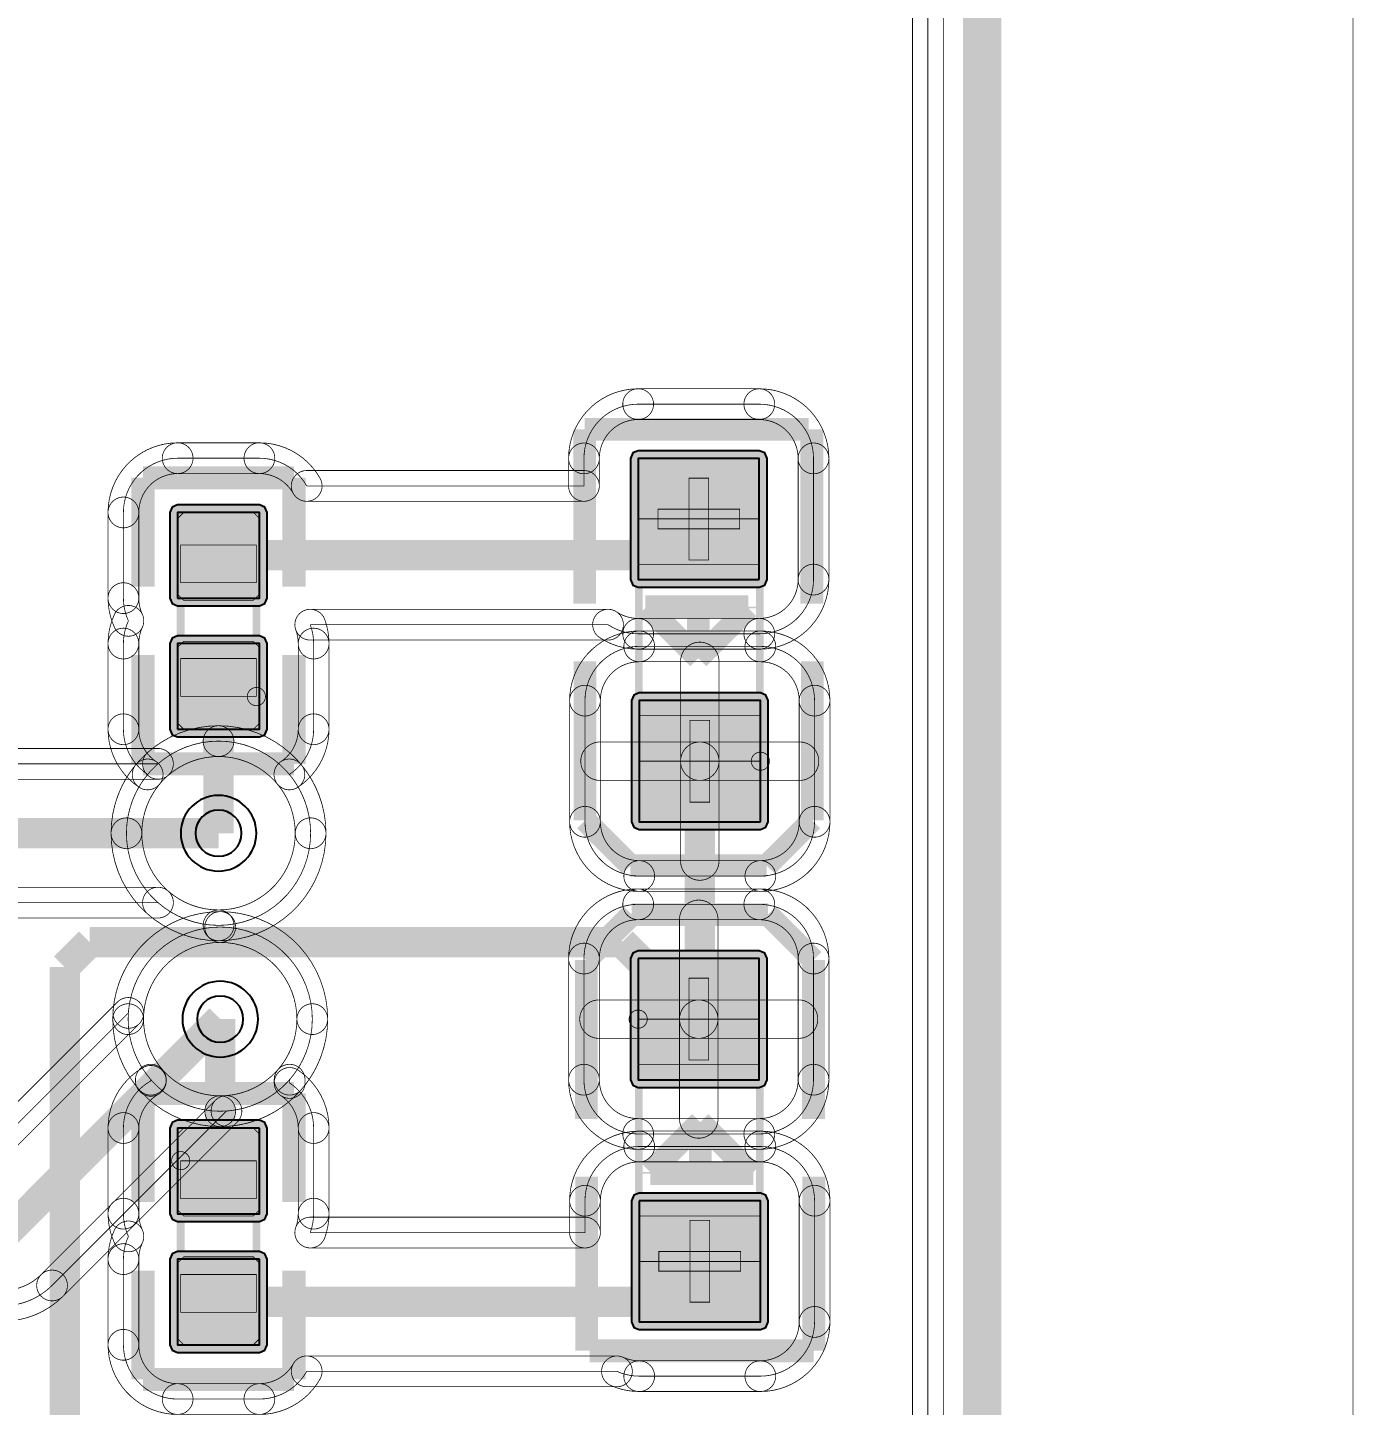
# Model space of a CAD drawing. Header units: millimetres. Extents: x -2.5 to 44.5, y -38.5 to 2.5.
# Drawn here: x 35.7 to 44.45, y -15.34 to -6.24 of the extents above; entities that cross this region are included whole.
import ezdxf

# ---------------------------------------------------------------- set-up
doc = ezdxf.new("R2010")
doc.units = ezdxf.units.MM
for name, color, linetype, true_color in [('Board Outline Layer', 7, 'Continuous', 0xff00ff), ('Bottom Layer', 7, 'Continuous', 0x0000ff), ('Component Marking Layer', 7, 'Continuous', 0x66ffcc), ('Component Shape Layer', 7, 'Continuous', 0x00cccc), ('Document Layer', 7, 'Continuous', 0xffffff), ('Hole Layer', 7, 'Continuous', 0x816200), ('Inner1', 7, 'Continuous', 0xbc8e00), ('Inner2', 7, 'Continuous', 0x70dbfa), ('Multi-Layer', 7, 'Continuous', 0xc0c0c0), ('Pin Soldering Layer', 7, 'Continuous', 0xcc9999), ('Top Layer', 7, 'Continuous', 0xff0000), ('Top Paste Mask Layer', 7, 'Continuous', 0x808080), ('Top Silkscreen Layer', 7, 'Continuous', 0xffff00), ('Top Solder Mask Layer', 7, 'Continuous', 0x800080)]:
    doc.layers.add(name, color=color, linetype=linetype, true_color=true_color)

msp = doc.modelspace()

# ---------------------------------------------------------------- hatches: boundary and pattern name
at = {"layer": 'Component Marking Layer'}
for points in [[(37.1471, -10.66, 1), (37.2671, -10.66, 1)], [(40.4756, -11.0866, 1), (40.5956, -11.0866, 1)], [(39.6686, -12.7896, 1), (39.7886, -12.7896, 1)], [(36.6471, -13.724, 1), (36.7671, -13.724, 1)]]:
    msp.add_hatch(color=256, dxfattribs=at).paths.add_polyline_path(points)
at = {"layer": 'Document Layer'}
for points in [[(40.0637, -9.7581), (40.0637, -9.2181), (40.1937, -9.2181), (40.1937, -9.7581)], [(40.3992, -9.5525), (39.8592, -9.5525), (39.8592, -9.4225), (40.3992, -9.4225)], [(40.0706, -11.357), (40.0706, -10.817), (40.2006, -10.817), (40.2006, -11.357)], [(40.1936, -12.519), (40.1936, -13.059), (40.0636, -13.059), (40.0636, -12.519)], [(40.2005, -14.118), (40.2005, -14.658), (40.0705, -14.658), (40.0705, -14.118)], [(39.865, -14.3236), (40.405, -14.3236), (40.405, -14.4536), (39.865, -14.4536)]]:
    msp.add_hatch(color=256, dxfattribs=at).paths.add_polyline_path(points)
at = {"layer": 'Pin Soldering Layer'}
for points in [[(40.5285, -9.7866), (39.7285, -9.7866), (39.7285, -9.4866), (40.5285, -9.4866)], [(37.2071, -9.9086), (36.707, -9.9086), (36.707, -9.6586), (37.2071, -9.6586)], [(36.707, -10.4089), (37.2071, -10.4089), (37.2071, -10.6589), (36.707, -10.6589)], [(40.5356, -11.0866), (39.7356, -11.0866), (39.7356, -10.7866), (40.5356, -10.7866)], [(39.7286, -12.7895), (40.5286, -12.7895), (40.5286, -13.0895), (39.7286, -13.0895)], [(37.2071, -13.9751), (36.7071, -13.9751), (36.7071, -13.7251), (37.2071, -13.7251)], [(39.7356, -14.0895), (40.5356, -14.0895), (40.5356, -14.3895), (39.7356, -14.3895)], [(36.7071, -14.4755), (37.2071, -14.4755), (37.2071, -14.7255), (36.7071, -14.7255)]]:
    msp.add_hatch(color=256, dxfattribs=at).paths.add_polyline_path(points)
at = {"layer": 'Top Layer'}
for points in [[(40.5286, -9.8875), (40.5286, -9.0875), (39.7286, -9.0875), (39.7286, -9.8875)], [(36.6871, -10.01), (37.2271, -10.01), (37.2271, -9.4444), (36.6871, -9.4444)], [(36.6871, -10.8757), (37.2271, -10.8757), (37.2271, -10.31), (36.6871, -10.31)], [(40.5355, -11.4867), (40.5355, -10.6867), (39.7355, -10.6867), (39.7355, -11.4867)], [(39.7287, -12.3896), (39.7287, -13.1896), (40.5287, -13.1896), (40.5287, -12.3896)], [(37.2271, -13.5084), (36.6871, -13.5084), (36.6871, -14.074), (37.2271, -14.074)], [(39.7355, -13.9885), (39.7355, -14.7885), (40.5355, -14.7885), (40.5355, -13.9885)], [(37.2271, -14.374), (36.6871, -14.374), (36.6871, -14.9397), (37.2271, -14.9397)]]:
    msp.add_hatch(color=256, dxfattribs=at).paths.add_polyline_path(points)
at = {"layer": 'Top Paste Mask Layer'}
for points in [[(40.5286, -9.8875), (40.5286, -9.0875), (39.7286, -9.0875), (39.7286, -9.8875)], [(37.1871, -10.025), (36.7271, -10.025), (36.6871, -9.985), (36.6871, -9.4844), (36.7271, -9.4444), (37.1871, -9.4444), (37.2271, -9.4844), (37.2271, -9.985)], [(37.1871, -10.295), (36.7271, -10.295), (36.6871, -10.335), (36.6871, -10.8357), (36.7271, -10.8757), (37.1871, -10.8757), (37.2271, -10.8357), (37.2271, -10.335)], [(40.5355, -11.4867), (40.5355, -10.6867), (39.7355, -10.6867), (39.7355, -11.4867)], [(39.7287, -12.3896), (39.7287, -13.1896), (40.5287, -13.1896), (40.5287, -12.3896)], [(36.7271, -14.089), (37.1871, -14.089), (37.2271, -14.049), (37.2271, -13.5484), (37.1871, -13.5084), (36.7271, -13.5084), (36.6871, -13.5484), (36.6871, -14.049)], [(39.7355, -13.9885), (39.7355, -14.7885), (40.5355, -14.7885), (40.5355, -13.9885)], [(36.7271, -14.359), (37.1871, -14.359), (37.2271, -14.399), (37.2271, -14.8997), (37.1871, -14.9397), (36.7271, -14.9397), (36.6871, -14.8997), (36.6871, -14.399)]]:
    msp.add_hatch(color=256, dxfattribs=at).paths.add_polyline_path(points)
at = {"layer": 'Top Solder Mask Layer'}
for points in [[(40.5796, -9.8875), (40.5796, -9.0875), (40.5647, -9.0514), (40.5286, -9.0365), (39.7286, -9.0365), (39.6925, -9.0514), (39.6776, -9.0875), (39.6776, -9.8875), (39.6925, -9.9236), (39.7286, -9.9385), (40.5286, -9.9385), (40.5647, -9.9236)], [(36.6871, -10.0608), (37.2271, -10.0608), (37.263, -10.046), (37.2779, -10.01), (37.2779, -9.4444), (37.263, -9.4085), (37.2271, -9.3936), (36.6871, -9.3936), (36.6512, -9.4085), (36.6363, -9.4444), (36.6363, -10.01), (36.6512, -10.046)], [(36.6871, -10.9265), (37.2271, -10.9265), (37.263, -10.9116), (37.2779, -10.8757), (37.2779, -10.31), (37.263, -10.2741), (37.2271, -10.2592), (36.6871, -10.2592), (36.6512, -10.2741), (36.6363, -10.31), (36.6363, -10.8757), (36.6512, -10.9116)], [(40.5865, -11.4867), (40.5865, -10.6867), (40.5715, -10.6506), (40.5355, -10.6357), (39.7355, -10.6357), (39.6994, -10.6506), (39.6845, -10.6867), (39.6845, -11.4867), (39.6994, -11.5228), (39.7355, -11.5377), (40.5355, -11.5377), (40.5715, -11.5228)], [(39.6779, -12.3896), (39.6779, -13.1896), (39.6927, -13.2255), (39.7287, -13.2404), (40.5287, -13.2404), (40.5646, -13.2255), (40.5795, -13.1896), (40.5795, -12.3896), (40.5646, -12.3536), (40.5287, -12.3388), (39.7287, -12.3388), (39.6927, -12.3536)], [(37.2271, -13.4576), (36.6871, -13.4576), (36.6512, -13.4725), (36.6363, -13.5084), (36.6363, -14.074), (36.6512, -14.11), (36.6871, -14.1248), (37.2271, -14.1248), (37.263, -14.11), (37.2779, -14.074), (37.2779, -13.5084), (37.263, -13.4725)], [(39.6847, -13.9885), (39.6847, -14.7885), (39.6996, -14.8244), (39.7355, -14.8393), (40.5355, -14.8393), (40.5714, -14.8244), (40.5863, -14.7885), (40.5863, -13.9885), (40.5714, -13.9526), (40.5355, -13.9377), (39.7355, -13.9377), (39.6996, -13.9526)], [(37.2271, -14.3232), (36.6871, -14.3232), (36.6512, -14.3381), (36.6363, -14.374), (36.6363, -14.9397), (36.6512, -14.9756), (36.6871, -14.9905), (37.2271, -14.9905), (37.263, -14.9756), (37.2779, -14.9397), (37.2779, -14.374), (37.263, -14.3381)]]:
    msp.add_hatch(color=256, dxfattribs=at).paths.add_polyline_path(points)

# ---------------------------------------------------------------- linework, layer by layer
at = {"layer": 'Board Outline Layer', "const_width": 0.254}
msp.add_lwpolyline([(0, -1), (0, -35.0001, 0.414214), (1, -36.0001), (41.0001, -36.0001, 0.414214), (42.0001, -35.0001), (42.0001, -1, 0.414214), (41.0001, 0), (1, 0, 0.414214)], format="xyb", close=True, dxfattribs=at)
at = {"layer": 'Bottom Layer', "const_width": 0.00508}
msp.add_lwpolyline([(-2.54, 2.54), (-2.54, -38.4811), (44.4501, -38.4811), (44.4501, 2.54)], close=True, dxfattribs=at)
msp.add_lwpolyline([(1, -0.3581), (41.0001, -0.3581), (41.0001, -0.3581, -0.414214), (41.6419, -1), (41.6419, -1), (41.6419, -35.0001), (41.6419, -35.0001, -0.414214), (41.0001, -35.6419), (41.0001, -35.6419), (18.7322, -35.6419, 0.087871)], format="xyb", dxfattribs=at)
for points in [[(41.7435, -35.0001, -1), (41.5403, -35.0001), (41.5403, -1, -1), (41.7435, -1)], [(36.2473, -11.5622, -0.414214), (36.9571, -10.8525, -1), (36.9571, -11.0557, 0.414214), (36.4505, -11.5622, -1)], [(36.9571, -10.8525, -0.414214), (37.6668, -11.5622, -1), (37.4636, -11.5622, 0.414214), (36.9571, -11.0557, -1)], [(36.9571, -12.1704, 0.414214), (37.5652, -11.5622, 0.414214), (36.9571, -10.9541, 0.414214), (36.3489, -11.5622, 0.414214)], [(36.9571, -12.272, -0.414214), (36.2473, -11.5622, -1), (36.4505, -11.5622, 0.414214), (36.9571, -12.0688, -1)], [(37.6668, -11.5622, -0.414214), (36.9571, -12.272, -1), (36.9571, -12.0688, 0.414214), (37.4636, -11.5622, -1)], [(36.2585, -12.7896, -0.414214), (36.9683, -12.0798, -1), (36.9683, -12.283, 0.414214), (36.4617, -12.7896, -1)], [(36.9683, -12.0798, -0.414214), (37.678, -12.7896, -1), (37.4748, -12.7896, 0.414214), (36.9683, -12.283, -1)], [(36.9683, -13.3977, 0.414214), (37.5764, -12.7896, 0.414214), (36.9683, -12.1814, 0.414214), (36.3601, -12.7896, 0.414214)], [(36.9683, -13.4993, -0.414214), (36.2585, -12.7896, -1), (36.4617, -12.7896, 0.414214), (36.9683, -13.2961, -1)], [(37.678, -12.7896, -0.414214), (36.9683, -13.4993, -1), (36.9683, -13.2961, 0.414214), (37.4748, -12.7896, -1)]]:
    msp.add_lwpolyline(points, format="xyb", close=True, dxfattribs=at)
at = {"layer": 'Component Marking Layer', "const_width": 0.00508}
for points in [[(37.1471, -10.66, 1), (37.2671, -10.66, 1)], [(40.4756, -11.0866, 1), (40.5956, -11.0866, 1)], [(39.6686, -12.7896, 1), (39.7886, -12.7896, 1)], [(36.6471, -13.724, 1), (36.7671, -13.724, 1)]]:
    msp.add_lwpolyline(points, format="xyb", close=True, dxfattribs=at)
at = {"layer": 'Component Shape Layer', "const_width": 0.0508}
for points in [[(40.5321, -11.0866), (39.7321, -11.0866), (39.7321, -9.4866), (40.5321, -9.4866)], [(40.5321, -11.0866), (39.7321, -11.0866), (39.7321, -9.4866), (40.5321, -9.4866)], [(37.2071, -10.66), (36.7071, -10.66), (36.7071, -9.66), (37.2071, -9.66)], [(37.2071, -10.66), (36.7071, -10.66), (36.7071, -9.66), (37.2071, -9.66)], [(39.7321, -12.7895), (40.5321, -12.7895), (40.5321, -14.3895), (39.7321, -14.3895)], [(39.7321, -12.7895), (40.5321, -12.7895), (40.5321, -14.3895), (39.7321, -14.3895)], [(36.7071, -13.724), (37.2071, -13.724), (37.2071, -14.724), (36.7071, -14.724)], [(36.7071, -13.724), (37.2071, -13.724), (37.2071, -14.724), (36.7071, -14.724)]]:
    msp.add_lwpolyline(points, close=True, dxfattribs=at)
at = {"layer": 'Document Layer', "const_width": 0.00508}
for points in [[(40.0637, -9.7581), (40.0637, -9.2181), (40.1937, -9.2181), (40.1937, -9.7581)], [(40.0637, -9.7581), (40.0637, -9.2181), (40.1937, -9.2181), (40.1937, -9.7581)], [(40.3992, -9.5525), (39.8592, -9.5525), (39.8592, -9.4225), (40.3992, -9.4225)], [(40.3992, -9.5525), (39.8592, -9.5525), (39.8592, -9.4225), (40.3992, -9.4225)], [(40.0706, -11.357), (40.0706, -10.817), (40.2006, -10.817), (40.2006, -11.357)], [(40.0706, -11.357), (40.0706, -10.817), (40.2006, -10.817), (40.2006, -11.357)], [(40.1936, -12.519), (40.1936, -13.059), (40.0636, -13.059), (40.0636, -12.519)], [(40.1936, -12.519), (40.1936, -13.059), (40.0636, -13.059), (40.0636, -12.519)], [(40.2005, -14.118), (40.2005, -14.658), (40.0705, -14.658), (40.0705, -14.118)], [(40.2005, -14.118), (40.2005, -14.658), (40.0705, -14.658), (40.0705, -14.118)], [(39.865, -14.3236), (40.405, -14.3236), (40.405, -14.4536), (39.865, -14.4536)], [(39.865, -14.3236), (40.405, -14.3236), (40.405, -14.4536), (39.865, -14.4536)]]:
    msp.add_lwpolyline(points, close=True, dxfattribs=at)
at = {"layer": 'Hole Layer'}
for points in [[(36.8046, -11.5622, 1), (37.1096, -11.5622, 1)], [(36.8158, -12.7896, 1), (37.1208, -12.7896, 1)]]:
    msp.add_lwpolyline(points, format="xyb", close=True, dxfattribs=at)
at = {"layer": 'Inner1', "const_width": 0.00508}
msp.add_lwpolyline([(-2.54, 2.54), (-2.54, -38.4811), (44.4501, -38.4811), (44.4501, 2.54)], close=True, dxfattribs=at)
msp.add_lwpolyline([(1, -0.3581), (41.0001, -0.3581), (41.0001, -0.3581, -0.414214), (41.6419, -1), (41.6419, -1), (41.6419, -35.0001), (41.6419, -35.0001, -0.414214), (41.0001, -35.6419), (41.0001, -35.6419), (18.7322, -35.6419, 0.087871)], format="xyb", dxfattribs=at)
for points in [[(41.7435, -35.0001, -1), (41.5403, -35.0001), (41.5403, -1, -1), (41.7435, -1)], [(36.2473, -11.5622, -0.414214), (36.9571, -10.8525, -1), (36.9571, -11.0557, 0.414214), (36.4505, -11.5622, -1)], [(36.9571, -10.8525, -0.414214), (37.6668, -11.5622, -1), (37.4636, -11.5622, 0.414214), (36.9571, -11.0557, -1)], [(36.9571, -12.1704, 0.414214), (37.5652, -11.5622, 0.414214), (36.9571, -10.9541, 0.414214), (36.3489, -11.5622, 0.414214)], [(36.9571, -12.272, -0.414214), (36.2473, -11.5622, -1), (36.4505, -11.5622, 0.414214), (36.9571, -12.0688, -1)], [(37.6668, -11.5622, -0.414214), (36.9571, -12.272, -1), (36.9571, -12.0688, 0.414214), (37.4636, -11.5622, -1)], [(36.2585, -12.7896, -0.414214), (36.9683, -12.0798, -1), (36.9683, -12.283, 0.414214), (36.4617, -12.7896, -1)], [(36.9683, -12.0798, -0.414214), (37.678, -12.7896, -1), (37.4748, -12.7896, 0.414214), (36.9683, -12.283, -1)], [(36.3601, -12.7896, 0.414214), (36.9683, -13.3977, 0.414214), (37.5764, -12.7896, 0.414214), (36.9683, -12.1814, 0.414214)], [(36.9683, -13.4993, -0.414214), (36.2585, -12.7896, -1), (36.4617, -12.7896, 0.414214), (36.9683, -13.2961, -1)], [(37.678, -12.7896, -0.414214), (36.9683, -13.4993, -1), (36.9683, -13.2961, 0.414214), (37.4748, -12.7896, -1)]]:
    msp.add_lwpolyline(points, format="xyb", close=True, dxfattribs=at)
at = {"layer": 'Inner2', "const_width": 0.00508}
msp.add_lwpolyline([(-2.54, 2.54), (-2.54, -38.4811), (44.4501, -38.4811), (44.4501, 2.54)], close=True, dxfattribs=at)
for points in [[(1, -0.3581), (41.0001, -0.3581), (41.0001, -0.3581, -0.414214), (41.6419, -1), (41.6419, -1), (41.6419, -35.0001), (41.6419, -35.0001, -0.414214), (41.0001, -35.6419), (41.0001, -35.6419), (18.7322, -35.6419, 0.087871)], [(34.9298, -12.0204), (36.5571, -12.0204, 0.181366), (36.9571, -12.1704, 0.414214), (37.5652, -11.5622, 0.414214), (36.9571, -10.9541, 0.181366), (36.5571, -11.1041), (35.1547, -11.1041, 0.153164)], [(35.5338, -14.6822, 0.198912), (35.8577, -14.548), (35.8577, -14.548), (37.0094, -13.3963, 0.39451), (37.5764, -12.7896, 0.414214), (36.9683, -12.1814, 0.39451), (36.3615, -12.7484), (35.344, -13.7659)]]:
    msp.add_lwpolyline(points, format="xyb", dxfattribs=at)
for points in [[(41.7435, -35.0001, -1), (41.5403, -35.0001), (41.5403, -1, -1), (41.7435, -1)], [(36.4903, -11.0275, -0.181366), (36.9571, -10.8525, -1), (36.9571, -11.0557, 0.181366), (36.624, -11.1806, -1)], [(36.9571, -10.8525, -0.414214), (37.6668, -11.5622, -1), (37.4636, -11.5622, 0.414214), (36.9571, -11.0557, -1)], [(35.1547, -11.2057, -1), (35.1547, -11.0025), (36.5571, -11.0025, -1), (36.5571, -11.2057)], [(37.6668, -11.5622, -0.414214), (36.9571, -12.272, -1), (36.9571, -12.0688, 0.414214), (37.4636, -11.5622, -1)], [(34.9298, -12.122, -1), (34.9298, -11.9188), (36.5571, -11.9188, -1), (36.5571, -12.122)], [(36.9571, -12.272, -0.181366), (36.4903, -12.0969, -1), (36.624, -11.9438, 0.181366), (36.9571, -12.0688, -1)], [(36.2601, -12.7415, -0.39451), (36.9683, -12.0798, -1), (36.9683, -12.283, 0.39451), (36.4629, -12.7553, -1)], [(36.9683, -12.0798, -0.414214), (37.678, -12.7896, -1), (37.4748, -12.7896, 0.414214), (36.9683, -12.283, -1)], [(35.4159, -13.8377, -1), (35.2722, -13.694), (36.2897, -12.6766, -1), (36.4333, -12.8202)], [(37.678, -12.7896, -0.39451), (37.0163, -13.4977, -1), (37.0025, -13.2949, 0.39451), (37.4748, -12.7896, -1)], [(35.9296, -14.6198, -1), (35.7859, -14.4761), (36.9376, -13.3245, -1), (37.0813, -13.4681)], [(35.9296, -14.6198, -0.198912), (35.5338, -14.7838, -1), (35.5338, -14.5806, 0.198912), (35.7859, -14.4761, -1)], [(35.9296, -14.6198, -1), (35.7859, -14.4761), (35.7859, -14.4761, -1), (35.9296, -14.6198)]]:
    msp.add_lwpolyline(points, format="xyb", close=True, dxfattribs=at)
at = {"layer": 'Inner2', "const_width": 0.2}
for points in [[(36.9571, -11.5622), (31.3639, -11.5622)], [(36.9683, -12.7896), (35.5338, -14.224)]]:
    msp.add_lwpolyline(points, dxfattribs=at)
at = {"layer": 'Multi-Layer'}
for points in [[(36.7071, -11.5622, 1), (37.2071, -11.5622, 1)], [(36.7183, -12.7896, 1), (37.2183, -12.7896, 1)]]:
    msp.add_lwpolyline(points, format="xyb", close=True, dxfattribs=at)
at = {"layer": 'Pin Soldering Layer', "const_width": 0.00508}
for points in [[(40.5285, -9.7866), (39.7285, -9.7866), (39.7285, -9.4866), (40.5285, -9.4866)], [(40.5285, -9.7866), (39.7285, -9.7866), (39.7285, -9.4866), (40.5285, -9.4866)], [(37.2071, -9.9086), (36.707, -9.9086), (36.707, -9.6586), (37.2071, -9.6586)], [(37.2071, -9.9086), (36.707, -9.9086), (36.707, -9.6586), (37.2071, -9.6586)], [(36.707, -10.4089), (37.2071, -10.4089), (37.2071, -10.6589), (36.707, -10.6589)], [(36.707, -10.4089), (37.2071, -10.4089), (37.2071, -10.6589), (36.707, -10.6589)], [(40.5356, -11.0866), (39.7356, -11.0866), (39.7356, -10.7866), (40.5356, -10.7866)], [(40.5356, -11.0866), (39.7356, -11.0866), (39.7356, -10.7866), (40.5356, -10.7866)], [(39.7286, -12.7895), (40.5286, -12.7895), (40.5286, -13.0895), (39.7286, -13.0895)], [(39.7286, -12.7895), (40.5286, -12.7895), (40.5286, -13.0895), (39.7286, -13.0895)], [(37.2071, -13.9751), (36.7071, -13.9751), (36.7071, -13.7251), (37.2071, -13.7251)], [(37.2071, -13.9751), (36.7071, -13.9751), (36.7071, -13.7251), (37.2071, -13.7251)], [(39.7356, -14.0895), (40.5356, -14.0895), (40.5356, -14.3895), (39.7356, -14.3895)], [(39.7356, -14.0895), (40.5356, -14.0895), (40.5356, -14.3895), (39.7356, -14.3895)], [(36.7071, -14.4755), (37.2071, -14.4755), (37.2071, -14.7255), (36.7071, -14.7255)], [(36.7071, -14.4755), (37.2071, -14.4755), (37.2071, -14.7255), (36.7071, -14.7255)]]:
    msp.add_lwpolyline(points, close=True, dxfattribs=at)
at = {"layer": 'Top Layer', "const_width": 0.00508}
msp.add_lwpolyline([(-2.54, 2.54), (-2.54, -38.4811), (44.4501, -38.4811), (44.4501, 2.54)], close=True, dxfattribs=at)
msp.add_lwpolyline([(25.398, -2.3416), (26.898, -2.3416, 0.414214), (27.2561, -1.9835), (27.2561, -0.3581), (29.64, -0.3581), (29.64, -1.9835), (29.64, -1.9835, 0.414214), (29.9982, -2.3416), (31.4982, -2.3416), (31.4982, -2.3416, 0.414214), (31.8563, -1.9835), (31.8563, -0.3581), (41.0001, -0.3581), (41.0001, -0.3581, -0.414214), (41.6419, -1), (41.6419, -1), (41.6419, -35.0001)], format="xyb", dxfattribs=at)
for points in [[(41.7435, -35.0001, -1), (41.5403, -35.0001), (41.5403, -1, -1), (41.7435, -1)], [(39.2689, -9.0875, -0.414214), (39.7286, -8.6278, -1), (39.7286, -8.831, 0.414214), (39.4721, -9.0875, -1)], [(39.7286, -8.831, -1), (39.7286, -8.6278), (40.5286, -8.6278, -1), (40.5286, -8.831)], [(40.5286, -8.6278, -0.414214), (40.9883, -9.0875, -1), (40.7851, -9.0875, 0.414214), (40.5286, -8.831, -1)], [(36.3489, -11.5622, 0.414214), (36.9571, -12.1704, 0.414214), (37.5652, -11.5622, 0.174834), (37.4252, -11.174), (37.4252, -11.174, 0.251248), (37.5852, -10.8757), (37.5852, -10.31, 0.089116), (37.5628, -10.1853), (39.5297, -10.1853, 0.14826), (39.7286, -10.2456), (40.5286, -10.2456, 0.414214), (40.8867, -9.8875), (40.8867, -9.0875, 0.414214), (40.5286, -8.7294), (39.7286, -8.7294, 0.414214), (39.3705, -9.0875), (39.3705, -9.2691), (37.5394, -9.2691, 0.271188), (37.2271, -9.0862), (36.6871, -9.0862), (36.6871, -9.0862, 0.414214), (36.3289, -9.4444), (36.3289, -10.01, 0.108449), (36.3619, -10.16, 0.108449), (36.3289, -10.31), (36.3289, -10.8757, 0.251248), (36.489, -11.174), (36.489, -11.174, 0.174834)], [(36.2273, -9.4444, -0.414214), (36.6871, -8.9846, -1), (36.6871, -9.1878, 0.414214), (36.4305, -9.4444, -1)], [(36.6871, -9.1878, -1), (36.6871, -8.9846), (37.2271, -8.9846, -1), (37.2271, -9.1878)], [(36.6871, -9.1878, -1), (36.6871, -8.9846), (36.6871, -8.9846, -1), (36.6871, -9.1878)], [(37.2271, -8.9846, -0.271188), (37.628, -9.2193, -1), (37.4508, -9.3188, 0.271188), (37.2271, -9.1878, -1)], [(39.2689, -9.0875, -1), (39.4721, -9.0875), (39.4721, -9.2691, -1), (39.2689, -9.2691)], [(40.9883, -9.8875, -1), (40.7851, -9.8875), (40.7851, -9.0875, -1), (40.9883, -9.0875)], [(37.5394, -9.3707, -1), (37.5394, -9.1675), (39.3705, -9.1675, -1), (39.3705, -9.3707)], [(36.2273, -9.4444, -1), (36.4305, -9.4444), (36.4305, -10.01, -1), (36.2273, -10.01)], [(40.9883, -9.8875, -0.414214), (40.5286, -10.3472, -1), (40.5286, -10.144, 0.414214), (40.7851, -9.8875, -1)], [(36.2696, -10.2026, -0.108449), (36.2273, -10.01, -1), (36.4305, -10.01, 0.108449), (36.4541, -10.1175, -1)], [(36.2273, -10.31, -0.108449), (36.2696, -10.1175, -1), (36.4541, -10.2026, 0.108449), (36.4305, -10.31, -1)], [(37.6581, -10.15, -0.089116), (37.6868, -10.31, -1), (37.4836, -10.31, 0.089116), (37.4676, -10.2207, -1)], [(37.5628, -10.2869, -1), (37.5628, -10.0837), (39.5297, -10.0837, -1), (39.5297, -10.2869)], [(39.7286, -10.3472, -0.14826), (39.4733, -10.2698, -1), (39.5861, -10.1009, 0.14826), (39.7286, -10.144, -1)], [(39.7286, -10.3472, -1), (39.7286, -10.144), (40.5286, -10.144, -1), (40.5286, -10.3472)], [(36.2273, -10.31, -1), (36.4305, -10.31), (36.4305, -10.8757, -1), (36.2273, -10.8757)], [(37.6868, -10.8757, -1), (37.4836, -10.8757), (37.4836, -10.31, -1), (37.6868, -10.31)], [(39.2757, -10.6867, -0.414214), (39.7355, -10.2269, -1), (39.7355, -10.4301, 0.414214), (39.4789, -10.6867, -1)], [(39.7355, -10.4301, -1), (39.7355, -10.2269), (40.5355, -10.2269, -1), (40.5355, -10.4301)], [(40.5355, -10.2269, -0.414214), (40.9952, -10.6867, -1), (40.792, -10.6867, 0.414214), (40.5355, -10.4301, -1)], [(40.5355, -11.8448, 0.414214), (40.8936, -11.4867), (40.8936, -10.6867, 0.414214), (40.5355, -10.3285), (39.7355, -10.3285, 0.414214), (39.3773, -10.6867), (39.3773, -11.4867, 0.414214), (39.7355, -11.8448)], [(40.2625, -11.0867, -1), (40.0085, -11.0867), (40.0085, -10.4276, -1), (40.2625, -10.4276)], [(39.2757, -10.6867, -1), (39.4789, -10.6867), (39.4789, -11.4867, -1), (39.2757, -11.4867)], [(40.9952, -11.4867, -1), (40.792, -11.4867), (40.792, -10.6867, -1), (40.9952, -10.6867)], [(36.4328, -11.2587, -0.251248), (36.2273, -10.8757, -1), (36.4305, -10.8757, 0.251248), (36.5452, -11.0894, -1)], [(37.6868, -10.8757, -0.251248), (37.4814, -11.2587, -1), (37.369, -11.0894, 0.251248), (37.4836, -10.8757, -1)], [(39.4764, -11.2137, -1), (39.4764, -10.9597), (40.1355, -10.9597, -1), (40.1355, -11.2137)], [(40.1355, -11.2137, -1), (40.1355, -10.9597), (40.7945, -10.9597, -1), (40.7945, -11.2137)], [(40.0085, -11.0867, -1), (40.2625, -11.0867), (40.2625, -11.7458, -1), (40.0085, -11.7458)], [(36.2473, -11.5622, -0.174834), (36.4107, -11.1092, -1), (36.5672, -11.2389, 0.174834), (36.4505, -11.5622, -1)], [(36.5736, -11.2302, -1), (36.4043, -11.1178), (36.4043, -11.1178, -1), (36.5736, -11.2302)], [(37.5034, -11.1092, -0.174834), (37.6668, -11.5622, -1), (37.4636, -11.5622, 0.174834), (37.347, -11.2389, -1)], [(37.3406, -11.2302, -1), (37.5098, -11.1178), (37.5098, -11.1178, -1), (37.3406, -11.2302)], [(36.9571, -12.272, -0.414214), (36.2473, -11.5622, -1), (36.4505, -11.5622, 0.414214), (36.9571, -12.0688, -1)], [(37.6668, -11.5622, -0.414214), (36.9571, -12.272, -1), (36.9571, -12.0688, 0.414214), (37.4636, -11.5622, -1)], [(39.7355, -11.9464, -0.414214), (39.2757, -11.4867, -1), (39.4789, -11.4867, 0.414214), (39.7355, -11.7432, -1)], [(40.9952, -11.4867, -0.414214), (40.5355, -11.9464, -1), (40.5355, -11.7432, 0.414214), (40.792, -11.4867, -1)], [(39.7355, -11.9464, -1), (39.7355, -11.7432), (40.5355, -11.7432, -1), (40.5355, -11.9464)], [(39.2689, -12.3896, -0.414214), (39.7287, -11.9298, -1), (39.7287, -12.133, 0.414214), (39.4721, -12.3896, -1)], [(39.7287, -12.133, -1), (39.7287, -11.9298), (40.5287, -11.9298, -1), (40.5287, -12.133)], [(40.2557, -12.7896, -1), (40.0017, -12.7896), (40.0017, -12.1305, -1), (40.2557, -12.1305)], [(40.5287, -11.9298, -0.414214), (40.9884, -12.3896, -1), (40.7852, -12.3896, 0.414214), (40.5287, -12.133, -1)], [(36.2585, -12.7896, -0.414214), (36.9683, -12.0798, -1), (36.9683, -12.283, 0.414214), (36.4617, -12.7896, -1)], [(36.9683, -12.0798, -0.414214), (37.678, -12.7896, -1), (37.4748, -12.7896, 0.414214), (36.9683, -12.283, -1)], [(39.3705, -13.1896, 0.414214), (39.7287, -13.5477), (40.5287, -13.5477, 0.414214), (40.8868, -13.1896), (40.8868, -12.3896, 0.414214), (40.5287, -12.0314), (39.7287, -12.0314, 0.414214), (39.3705, -12.3896)], [(36.3289, -14.9397, 0.414214), (36.6871, -15.2978), (37.2271, -15.2978), (37.2271, -15.2978, 0.271188), (37.5394, -15.115), (39.5883, -15.115, 0.106287), (39.7355, -15.1466), (40.5355, -15.1466, 0.414214), (40.8936, -14.7885), (40.8936, -13.9885, 0.414214), (40.5355, -13.6304), (39.7355, -13.6304, 0.414214), (39.3774, -13.9885), (39.3774, -14.1987), (37.5628, -14.1987, 0.089116), (37.5852, -14.074), (37.5852, -13.5084), (37.5852, -13.5084, 0.250181), (37.4264, -13.2108), (37.4264, -13.1895, 0.181366), (37.5764, -12.7896, 0.414214), (36.9683, -12.1814, 0.414214), (36.3601, -12.7896, 0.181366), (36.5101, -13.1895), (36.5101, -13.197, 0.269769), (36.3289, -13.5084), (36.3289, -14.074), (36.3289, -14.074, 0.108449), (36.3619, -14.224, 0.108449), (36.3289, -14.374), (36.3289, -14.9397)], [(39.2689, -12.3896, -1), (39.4721, -12.3896), (39.4721, -13.1896, -1), (39.2689, -13.1896)], [(40.9884, -13.1896, -1), (40.7852, -13.1896), (40.7852, -12.3896, -1), (40.9884, -12.3896)], [(36.4336, -13.2563, -0.181366), (36.2585, -12.7896, -1), (36.4617, -12.7896, 0.181366), (36.5867, -13.1227, -1)], [(37.678, -12.7896, -0.181366), (37.5029, -13.2563, -1), (37.3499, -13.1227, 0.181366), (37.4748, -12.7896, -1)], [(39.4696, -12.9166, -1), (39.4696, -12.6626), (40.1287, -12.6626, -1), (40.1287, -12.9166)], [(40.1287, -12.9166, -1), (40.1287, -12.6626), (40.7877, -12.6626, -1), (40.7877, -12.9166)], [(40.0017, -12.7896, -1), (40.2557, -12.7896), (40.2557, -13.4486, -1), (40.0017, -13.4486)], [(36.2273, -13.5084, -0.269769), (36.4599, -13.1087, -1), (36.5603, -13.2853, 0.269769), (36.4305, -13.5084, -1)], [(36.4085, -13.1895, -1), (36.6117, -13.1895), (36.6117, -13.197, -1), (36.4085, -13.197)], [(37.528, -13.2108, -1), (37.3248, -13.2108), (37.3248, -13.1895, -1), (37.528, -13.1895)], [(39.7287, -13.6493, -0.414214), (39.2689, -13.1896, -1), (39.4721, -13.1896, 0.414214), (39.7287, -13.4461, -1)], [(40.9884, -13.1896, -0.414214), (40.5287, -13.6493, -1), (40.5287, -13.4461, 0.414214), (40.7852, -13.1896, -1)], [(37.4829, -13.1264, -0.250181), (37.6868, -13.5084, -1), (37.4836, -13.5084, 0.250181), (37.3698, -13.2952, -1)], [(36.2273, -13.5084, -1), (36.4305, -13.5084), (36.4305, -14.074, -1), (36.2273, -14.074)], [(37.6868, -14.074, -1), (37.4836, -14.074), (37.4836, -13.5084, -1), (37.6868, -13.5084)], [(37.4836, -13.5084, -1), (37.6868, -13.5084), (37.6868, -13.5084, -1), (37.4836, -13.5084)], [(39.7287, -13.6493, -1), (39.7287, -13.4461), (40.5287, -13.4461, -1), (40.5287, -13.6493)], [(39.2758, -13.9885, -0.414214), (39.7355, -13.5288, -1), (39.7355, -13.732, 0.414214), (39.479, -13.9885, -1)], [(39.7355, -13.732, -1), (39.7355, -13.5288), (40.5355, -13.5288, -1), (40.5355, -13.732)], [(40.5355, -13.5288, -0.414214), (40.9953, -13.9885, -1), (40.792, -13.9885, 0.414214), (40.5355, -13.732, -1)], [(39.2758, -13.9885, -1), (39.479, -13.9885), (39.479, -14.1987, -1), (39.2758, -14.1987)], [(40.9953, -14.7885, -1), (40.792, -14.7885), (40.792, -13.9885, -1), (40.9953, -13.9885)], [(36.2273, -14.074, -1), (36.4305, -14.074), (36.4305, -14.074, -1), (36.2273, -14.074)], [(36.2696, -14.2666, -0.108449), (36.2273, -14.074, -1), (36.4305, -14.074, 0.108449), (36.4541, -14.1815, -1)], [(37.6868, -14.074, -0.089116), (37.6581, -14.2341, -1), (37.4676, -14.1633, 0.089116), (37.4836, -14.074, -1)], [(37.5628, -14.3003, -1), (37.5628, -14.0971), (39.3774, -14.0971, -1), (39.3774, -14.3003)], [(36.2273, -14.374, -0.108449), (36.2696, -14.1815, -1), (36.4541, -14.2666, 0.108449), (36.4305, -14.374, -1)], [(36.2273, -14.374, -1), (36.4305, -14.374), (36.4305, -14.9397, -1), (36.2273, -14.9397)], [(40.9953, -14.7885, -0.414214), (40.5355, -15.2482, -1), (40.5355, -15.045, 0.414214), (40.792, -14.7885, -1)], [(36.6871, -15.3994, -0.414214), (36.2273, -14.9397, -1), (36.4305, -14.9397, 0.414214), (36.6871, -15.1962, -1)], [(36.2273, -14.9397, -1), (36.4305, -14.9397), (36.4305, -14.9397, -1), (36.2273, -14.9397)], [(37.628, -15.1647, -0.271188), (37.2271, -15.3994, -1), (37.2271, -15.1962, 0.271188), (37.4508, -15.0653, -1)], [(37.5394, -15.2166, -1), (37.5394, -15.0134), (39.5883, -15.0134, -1), (39.5883, -15.2166)], [(39.7355, -15.2482, -0.106287), (39.5466, -15.2076, -1), (39.6301, -15.0224, 0.106287), (39.7355, -15.045, -1)], [(39.7355, -15.2482, -1), (39.7355, -15.045), (40.5355, -15.045, -1), (40.5355, -15.2482)], [(36.6871, -15.3994, -1), (36.6871, -15.1962), (37.2271, -15.1962, -1), (37.2271, -15.3994)], [(37.2271, -15.3994, -1), (37.2271, -15.1962), (37.2271, -15.1962, -1), (37.2271, -15.3994)]]:
    msp.add_lwpolyline(points, format="xyb", close=True, dxfattribs=at)
at = {"layer": 'Top Layer'}
for points in [[(40.5286, -9.8875), (40.5286, -9.0875), (39.7286, -9.0875), (39.7286, -9.8875)], [(36.6871, -10.01), (37.2271, -10.01), (37.2271, -9.4444), (36.6871, -9.4444)], [(36.6871, -10.8757), (37.2271, -10.8757), (37.2271, -10.31), (36.6871, -10.31)], [(40.5355, -11.4867), (40.5355, -10.6867), (39.7355, -10.6867), (39.7355, -11.4867)], [(39.7287, -12.3896), (39.7287, -13.1896), (40.5287, -13.1896), (40.5287, -12.3896)], [(37.2271, -13.5084), (36.6871, -13.5084), (36.6871, -14.074), (37.2271, -14.074)], [(39.7355, -13.9885), (39.7355, -14.7885), (40.5355, -14.7885), (40.5355, -13.9885)], [(37.2271, -14.374), (36.6871, -14.374), (36.6871, -14.9397), (37.2271, -14.9397)]]:
    msp.add_lwpolyline(points, close=True, dxfattribs=at)
at = {"layer": 'Top Layer', "const_width": 0.2}
for points in [[(39.8889, -9.7272), (40.1286, -9.4875)], [(36.9571, -9.7272), (39.8889, -9.7272)], [(36.9571, -11.5622), (36.9571, -10.5928)], [(40.1355, -11.0867), (40.1355, -12.7828)], [(36.1055, -12.2816), (35.9411, -12.446)], [(39.6207, -12.2816), (36.1055, -12.2816)], [(40.1287, -12.7896), (39.6207, -12.2816)], [(35.9411, -12.446), (35.9411, -21.971)], [(36.9683, -12.7896), (36.9683, -13.78)], [(40.1355, -12.7828), (40.1287, -12.7896)], [(36.9683, -13.78), (36.9571, -13.7912)], [(39.8672, -14.6568), (40.1355, -14.3885)], [(36.9571, -14.6568), (39.8672, -14.6568)]]:
    msp.add_lwpolyline(points, dxfattribs=at)
at = {"layer": 'Top Paste Mask Layer'}
for points in [[(40.5286, -9.8875), (40.5286, -9.0875), (39.7286, -9.0875), (39.7286, -9.8875)], [(40.5355, -11.4867), (40.5355, -10.6867), (39.7355, -10.6867), (39.7355, -11.4867)], [(39.7287, -12.3896), (39.7287, -13.1896), (40.5287, -13.1896), (40.5287, -12.3896)], [(39.7355, -13.9885), (39.7355, -14.7885), (40.5355, -14.7885), (40.5355, -13.9885)]]:
    msp.add_lwpolyline(points, close=True, dxfattribs=at)
at = {"layer": 'Top Paste Mask Layer', "const_width": 0.00508}
for points in [[(37.1871, -10.025), (36.7271, -10.025), (36.6871, -9.985), (36.6871, -9.4844), (36.7271, -9.4444), (37.1871, -9.4444), (37.2271, -9.4844), (37.2271, -9.985)], [(37.1871, -10.025), (36.7271, -10.025), (36.6871, -9.985), (36.6871, -9.4844), (36.7271, -9.4444), (37.1871, -9.4444), (37.2271, -9.4844), (37.2271, -9.985)], [(37.1871, -10.295), (36.7271, -10.295), (36.6871, -10.335), (36.6871, -10.8357), (36.7271, -10.8757), (37.1871, -10.8757), (37.2271, -10.8357), (37.2271, -10.335)], [(37.1871, -10.295), (36.7271, -10.295), (36.6871, -10.335), (36.6871, -10.8357), (36.7271, -10.8757), (37.1871, -10.8757), (37.2271, -10.8357), (37.2271, -10.335)], [(36.7271, -14.089), (37.1871, -14.089), (37.2271, -14.049), (37.2271, -13.5484), (37.1871, -13.5084), (36.7271, -13.5084), (36.6871, -13.5484), (36.6871, -14.049)], [(36.7271, -14.089), (37.1871, -14.089), (37.2271, -14.049), (37.2271, -13.5484), (37.1871, -13.5084), (36.7271, -13.5084), (36.6871, -13.5484), (36.6871, -14.049)], [(36.7271, -14.359), (37.1871, -14.359), (37.2271, -14.399), (37.2271, -14.8997), (37.1871, -14.9397), (36.7271, -14.9397), (36.6871, -14.8997), (36.6871, -14.399)], [(36.7271, -14.359), (37.1871, -14.359), (37.2271, -14.399), (37.2271, -14.8997), (37.1871, -14.9397), (36.7271, -14.9397), (36.6871, -14.8997), (36.6871, -14.399)]]:
    msp.add_lwpolyline(points, close=True, dxfattribs=at)
at = {"layer": 'Top Silkscreen Layer'}
for points, const_width in [([(39.3755, -10.0466), (39.3755, -8.8965)], 0.15), ([(39.3755, -10.0466), (39.3755, -8.8965)], 0.15), ([(39.3756, -8.8965), (40.8555, -8.8965)], 0.15), ([(39.3756, -8.8965), (40.8555, -8.8965)], 0.15), ([(40.8756, -10.0466), (40.8756, -8.8965)], 0.15), ([(40.8756, -10.0466), (40.8756, -8.8965)], 0.15), ([(37.4557, -9.2158), (36.4585, -9.2158)], 0.1524), ([(36.4585, -9.2158), (36.4585, -9.9338)], 0.1524), ([(37.4557, -9.2158), (36.4585, -9.2158)], 0.1524), ([(36.4585, -9.2158), (36.4585, -9.9338)], 0.1524), ([(37.4557, -9.9338), (37.4557, -9.2158)], 0.1524), ([(37.4557, -9.9338), (37.4557, -9.2158)], 0.1524), ([(39.7755, -10.0666), (39.7855, -10.0666)], 0.15), ([(39.7755, -10.0666), (40.4556, -10.0666)], 0.15), ([(39.7755, -10.0666), (39.7855, -10.0666)], 0.15), ([(39.7755, -10.0666), (40.4556, -10.0666)], 0.15), ([(39.7855, -10.0666), (40.1256, -10.4066)], 0.15), ([(39.7855, -10.0666), (40.1256, -10.4066)], 0.15), ([(40.1256, -10.0666), (40.1256, -10.4066)], 0.15), ([(40.1256, -10.0666), (40.1256, -10.4066)], 0.15), ([(40.4556, -10.0765), (40.1256, -10.4066)], 0.15), ([(40.4556, -10.0765), (40.1256, -10.4066)], 0.15), ([(40.4556, -10.0666), (40.4556, -10.0765)], 0.15), ([(40.4556, -10.0666), (40.4556, -10.0765)], 0.15), ([(36.4585, -11.1043), (36.4585, -10.3862)], 0.1524), ([(36.4585, -11.1043), (36.4585, -10.3862)], 0.1524), ([(37.4557, -10.3862), (37.4557, -11.1043)], 0.1524), ([(37.4557, -10.3862), (37.4557, -11.1043)], 0.1524), ([(39.3778, -10.4266), (39.3778, -11.4767)], 0.15), ([(39.3778, -10.4266), (39.3778, -11.4767)], 0.15), ([(40.8779, -10.4266), (40.8779, -11.4767)], 0.15), ([(40.8779, -10.4266), (40.8779, -11.4767)], 0.15), ([(37.4557, -11.1043), (36.4585, -11.1043)], 0.1524), ([(37.4557, -11.1043), (36.4585, -11.1043)], 0.1524), ([(39.6777, -11.7767), (39.3778, -11.4767)], 0.15), ([(39.6777, -11.7767), (39.3778, -11.4767)], 0.15), ([(40.5779, -11.7767), (40.8779, -11.4767)], 0.15), ([(40.5779, -11.7767), (40.8779, -11.4767)], 0.15), ([(39.7779, -11.7767), (39.6777, -11.7767)], 0.15), ([(39.7779, -11.7767), (39.6777, -11.7767)], 0.15), ([(39.7779, -11.7767), (40.4778, -11.7767)], 0.15), ([(39.7779, -11.7767), (40.4778, -11.7767)], 0.15), ([(40.4778, -11.7767), (40.5779, -11.7767)], 0.15), ([(40.4778, -11.7767), (40.5779, -11.7767)], 0.15), ([(39.6863, -12.0994), (39.3862, -12.3994)], 0.15), ([(39.6863, -12.0994), (39.3862, -12.3994)], 0.15), ([(39.7863, -12.0994), (39.6863, -12.0994)], 0.15), ([(39.7863, -12.0994), (39.6863, -12.0994)], 0.15), ([(40.4863, -12.0994), (39.7863, -12.0994)], 0.15), ([(40.4863, -12.0994), (39.7863, -12.0994)], 0.15), ([(40.4863, -12.0994), (40.5864, -12.0994)], 0.15), ([(40.4863, -12.0994), (40.5864, -12.0994)], 0.15), ([(40.5864, -12.0994), (40.8864, -12.3994)], 0.15), ([(40.5864, -12.0994), (40.8864, -12.3994)], 0.15), ([(39.3862, -13.4495), (39.3862, -12.3994)], 0.15), ([(39.3862, -13.4495), (39.3862, -12.3994)], 0.15), ([(40.8864, -13.4495), (40.8864, -12.3994)], 0.15), ([(40.8864, -13.4495), (40.8864, -12.3994)], 0.15), ([(36.4585, -13.9978), (36.4585, -13.2798)], 0.1524), ([(36.4585, -13.2798), (37.4557, -13.2798)], 0.1524), ([(36.4585, -13.9978), (36.4585, -13.2798)], 0.1524), ([(36.4585, -13.2798), (37.4557, -13.2798)], 0.1524), ([(37.4557, -13.2798), (37.4557, -13.9978)], 0.1524), ([(37.4557, -13.2798), (37.4557, -13.9978)], 0.1524), ([(39.8086, -13.7995), (40.1386, -13.4694)], 0.15), ([(39.8086, -13.7995), (40.1386, -13.4694)], 0.15), ([(40.4786, -13.8094), (40.1386, -13.4694)], 0.15), ([(40.1386, -13.8094), (40.1386, -13.4694)], 0.15), ([(40.4786, -13.8094), (40.1386, -13.4694)], 0.15), ([(40.1386, -13.8094), (40.1386, -13.4694)], 0.15), ([(39.8086, -13.8094), (39.8086, -13.7995)], 0.15), ([(39.8086, -13.8094), (39.8086, -13.7995)], 0.15), ([(40.4886, -13.8094), (39.8086, -13.8094)], 0.15), ([(40.4886, -13.8094), (39.8086, -13.8094)], 0.15), ([(40.4886, -13.8094), (40.4786, -13.8094)], 0.15), ([(40.4886, -13.8094), (40.4786, -13.8094)], 0.15), ([(39.3885, -13.8295), (39.3885, -14.9795)], 0.15), ([(39.3885, -13.8295), (39.3885, -14.9795)], 0.15), ([(40.8887, -13.8295), (40.8887, -14.9795)], 0.15), ([(40.8887, -13.8295), (40.8887, -14.9795)], 0.15), ([(36.4585, -14.4502), (36.4585, -15.1683)], 0.1524), ([(36.4585, -14.4502), (36.4585, -15.1683)], 0.1524), ([(37.4557, -15.1683), (37.4557, -14.4502)], 0.1524), ([(37.4557, -15.1683), (37.4557, -14.4502)], 0.1524), ([(40.8886, -14.9795), (39.4086, -14.9795)], 0.15), ([(40.8886, -14.9795), (39.4086, -14.9795)], 0.15), ([(36.4585, -15.1683), (37.4557, -15.1683)], 0.1524), ([(36.4585, -15.1683), (37.4557, -15.1683)], 0.1524)]:
    msp.add_lwpolyline(points, dxfattribs=dict(at, const_width=const_width))
at = {"layer": 'Top Solder Mask Layer'}
for points in [[(40.5796, -9.8875), (40.5796, -9.0875), (40.5647, -9.0514), (40.5286, -9.0365), (39.7286, -9.0365), (39.6925, -9.0514), (39.6776, -9.0875), (39.6776, -9.8875), (39.6925, -9.9236), (39.7286, -9.9385), (40.5286, -9.9385), (40.5647, -9.9236)], [(36.6871, -10.0608), (37.2271, -10.0608), (37.263, -10.046), (37.2779, -10.01), (37.2779, -9.4444), (37.263, -9.4085), (37.2271, -9.3936), (36.6871, -9.3936), (36.6512, -9.4085), (36.6363, -9.4444), (36.6363, -10.01), (36.6512, -10.046)], [(36.6871, -10.9265), (37.2271, -10.9265), (37.263, -10.9116), (37.2779, -10.8757), (37.2779, -10.31), (37.263, -10.2741), (37.2271, -10.2592), (36.6871, -10.2592), (36.6512, -10.2741), (36.6363, -10.31), (36.6363, -10.8757), (36.6512, -10.9116)], [(40.5865, -11.4867), (40.5865, -10.6867), (40.5715, -10.6506), (40.5355, -10.6357), (39.7355, -10.6357), (39.6994, -10.6506), (39.6845, -10.6867), (39.6845, -11.4867), (39.6994, -11.5228), (39.7355, -11.5377), (40.5355, -11.5377), (40.5715, -11.5228)], [(39.6779, -12.3896), (39.6779, -13.1896), (39.6927, -13.2255), (39.7287, -13.2404), (40.5287, -13.2404), (40.5646, -13.2255), (40.5795, -13.1896), (40.5795, -12.3896), (40.5646, -12.3536), (40.5287, -12.3388), (39.7287, -12.3388), (39.6927, -12.3536)], [(37.2271, -13.4576), (36.6871, -13.4576), (36.6512, -13.4725), (36.6363, -13.5084), (36.6363, -14.074), (36.6512, -14.11), (36.6871, -14.1248), (37.2271, -14.1248), (37.263, -14.11), (37.2779, -14.074), (37.2779, -13.5084), (37.263, -13.4725)], [(39.6847, -13.9885), (39.6847, -14.7885), (39.6996, -14.8244), (39.7355, -14.8393), (40.5355, -14.8393), (40.5714, -14.8244), (40.5863, -14.7885), (40.5863, -13.9885), (40.5714, -13.9526), (40.5355, -13.9377), (39.7355, -13.9377), (39.6996, -13.9526)], [(37.2271, -14.3232), (36.6871, -14.3232), (36.6512, -14.3381), (36.6363, -14.374), (36.6363, -14.9397), (36.6512, -14.9756), (36.6871, -14.9905), (37.2271, -14.9905), (37.263, -14.9756), (37.2779, -14.9397), (37.2779, -14.374), (37.263, -14.3381)]]:
    msp.add_lwpolyline(points, close=True, dxfattribs=at)

doc.saveas('drawing.dxf')
